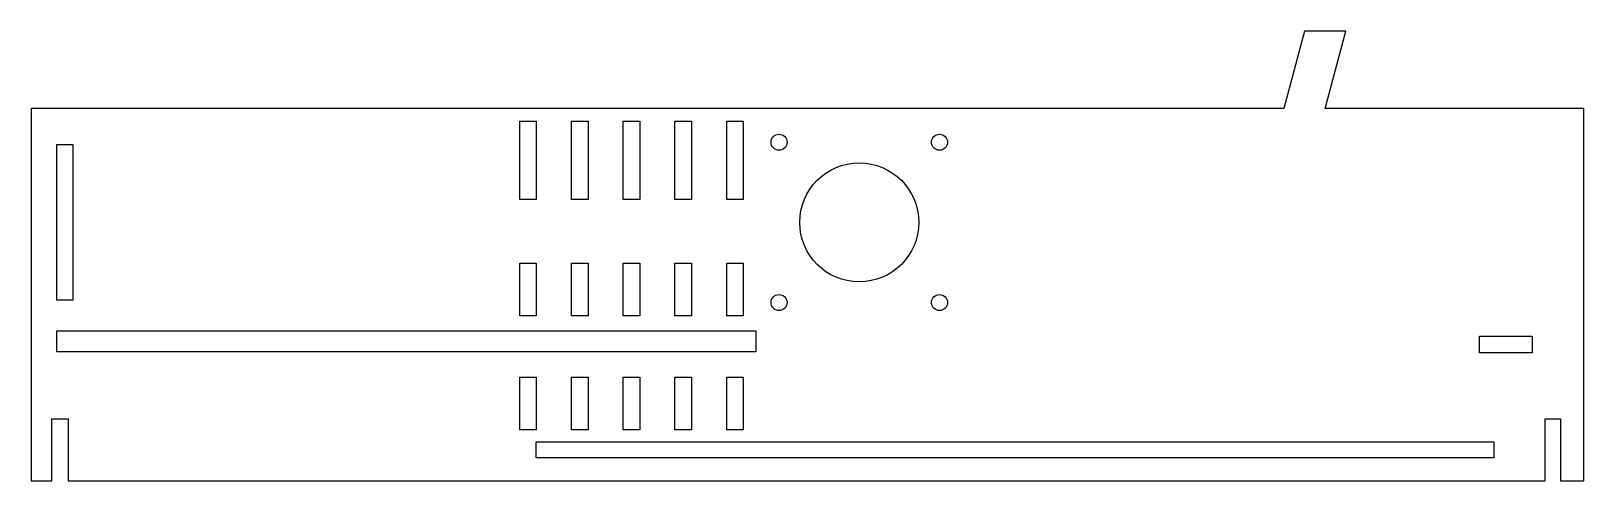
# Model space of a CAD drawing. Header units: millimetres. Extents: x 0 to 300, y -10 to 77.
import ezdxf

# ---------------------------------------------------------------- set-up
doc = ezdxf.new("R2010")
doc.units = ezdxf.units.MM

msp = doc.modelspace()

# ---------------------------------------------------------------- linework, layer by layer
for points in [[(7.2, 2), (7.2, -10), (292.5, -10), (292.5, 2), (295.5, 2), (295.5, -10), (300, -10), (300, 62), (250, 62), (254, 77), (246, 77), (242, 62), (0, 62), (0, -10), (4, -10), (4, 2)], [(97.6, 44.4), (94.4, 44.4), (94.4, 59.6), (97.6, 59.6)], [(107.6, 44.4), (104.4, 44.4), (104.4, 59.6), (107.6, 59.6)], [(117.6, 44.4), (114.4, 44.4), (114.4, 59.6), (117.6, 59.6)], [(127.6, 44.4), (124.4, 44.4), (124.4, 59.6), (127.6, 59.6)], [(137.6, 59.6), (137.6, 44.4), (134.4, 44.4), (134.4, 59.6)], [(8.1, 24.95), (5, 24.95), (5, 55.05), (8.1, 55.05)], [(97.6, 32.1), (97.6, 21.9), (94.4, 21.9), (94.4, 32.1)], [(107.6, 32.1), (107.6, 21.9), (104.4, 21.9), (104.4, 32.1)], [(117.6, 32.1), (117.6, 21.9), (114.4, 21.9), (114.4, 32.1)], [(127.6, 32.1), (127.6, 21.9), (124.4, 21.9), (124.4, 32.1)], [(137.6, 32.1), (137.6, 21.9), (134.4, 21.9), (134.4, 32.1)], [(5, 19), (140, 19), (140, 15), (5, 15)], [(290, 18), (290, 14.8), (279.8, 14.8), (279.8, 18)], [(97.6, -0.1), (94.4, -0.1), (94.4, 10.1), (97.6, 10.1)], [(107.6, -0.1), (104.4, -0.1), (104.4, 10.1), (107.6, 10.1)], [(117.6, 10.1), (117.6, -0.1), (114.4, -0.1), (114.4, 10.1)], [(124.4, 10.1), (127.6, 10.1), (127.6, -0.1), (124.4, -0.1)], [(134.4, -0.1), (134.4, 10.1), (137.6, 10.1), (137.6, -0.1)], [(282.6, -2.45), (282.6, -5.55), (97.6, -5.55), (97.6, -2.45)]]:
    msp.add_lwpolyline(points, close=True)
for centre, radius in [((144.5, 55.5), 1.55), ((175.5, 55.5), 1.55), ((160, 40), 11.5), ((144.5, 24.5), 1.55), ((175.5, 24.5), 1.55)]:
    msp.add_circle(centre, radius)

doc.saveas('drawing.dxf')
